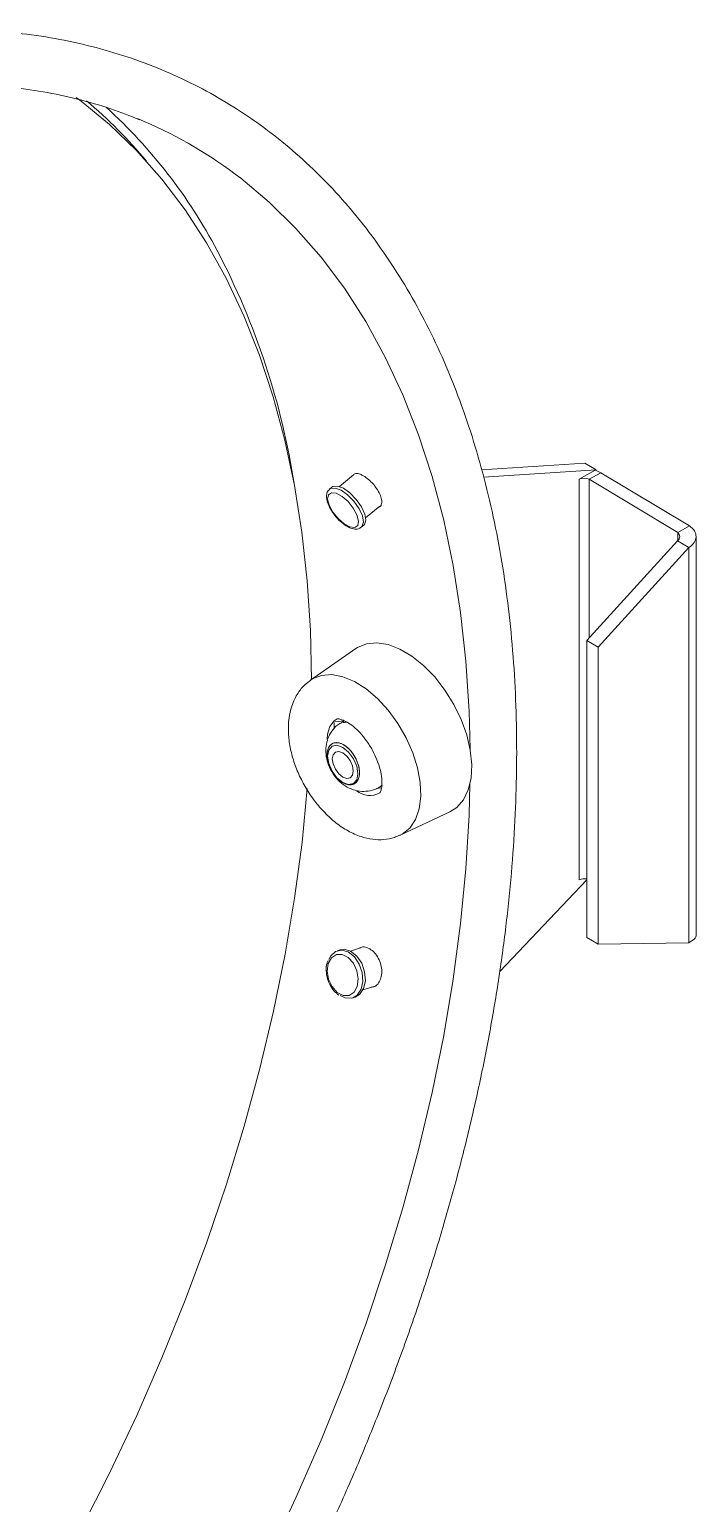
# Model space of a CAD drawing. Header units: inches. Extents: x 1 to 63.1, y 0.7 to 40.3.
# Drawn here: x 33.167 to 35.042, y 27.718 to 31.858 of the extents above; entities that cross this region are included whole.
import ezdxf

# ---------------------------------------------------------------- set-up
doc = ezdxf.new("R2010")
doc.units = ezdxf.units.IN
doc.header["$MEASUREMENT"] = 0
doc.layers.add('OBJECT', color=7, linetype='Continuous')

msp = doc.modelspace()

# ---------------------------------------------------------------- linework, layer by layer
at = {"layer": 'OBJECT', "linetype": 'Continuous', "lineweight": 15}
for p, q in [((34.7272, 30.6399, 1.1656), (34.4373, 30.6212, 1.1656)), ((34.7591, 30.6208, 1.1656), (34.7272, 30.6399, 1.1656)), ((34.0778, 30.607, 1.1656), (34.0381, 30.5739, 1.1656)), ((34.7591, 30.6208, 1.1656), (34.443, 30.6005, 1.1656)), ((34.7569, 30.6196, 1.1656), (34.712, 30.5946, 1.1656)), ((34.712, 30.5946, 1.1656), (34.712, 29.4697, 1.1656)), ((34.7397, 30.5943, 1.1656), (34.7727, 30.6127, 1.1656)), ((34.7397, 30.5943, 1.1656), (34.9888, 30.4452, 1.1656)), ((34.7397, 30.1486, 1.1656), (34.7397, 30.5943, 1.1656)), ((34.7591, 30.6208, 1.1656), (34.7569, 30.6196, 1.1656)), ((34.7727, 30.6127, 1.1656), (35.0218, 30.4636, 1.1656)), ((34.0169, 30.5722, 1.1656), (34.0103, 30.5667, 1.1656)), ((34.1115, 30.4857, 1.1656), (34.1513, 30.5188, 1.1656)), ((34.0995, 30.4597, 1.1656), (34.1061, 30.4652, 1.1656)), ((34.9888, 30.4452, 1.1656), (35.0218, 30.4636, 1.1656)), ((34.9888, 30.4452, 1.1656), (34.9888, 30.4222, 1.1656)), ((35.0402, 29.3162, 1.1656), (35.0402, 30.4336, 1.1656)), ((34.9883, 30.4216, 1.1656), (34.7336, 30.1419, 1.1656)), ((35.0202, 30.4025, 1.1656), (34.7655, 30.1228, 1.1656)), ((34.9883, 30.4216, 1.1656), (35.0202, 30.4025, 1.1656)), ((35.0202, 30.4025, 1.1656), (35.0202, 29.2929, 1.1656)), ((34.7655, 30.1228, 1.1656), (34.7336, 30.1419, 1.1656)), ((34.7336, 30.1419, 1.1656), (34.7336, 29.3079, 1.1656)), ((34.0841, 30.1188, 1.1656), (33.9568, 30.0304, 1.1656)), ((34.7655, 30.1228, 1.1656), (34.7655, 29.2888, 1.1656)), ((34.0232, 29.8939, 1.1656), (34.0232, 29.9105, 1.1656)), ((34.025, 29.9132, 1.1656), (34.0518, 29.9156, 1.1656)), ((34.156, 29.7274, 1.1656), (34.1426, 29.7262, 1.1656)), ((34.2084, 29.5946, 1.1656), (34.3486, 29.6606, 1.1656)), ((34.4885, 29.212, 1.1656), (34.7336, 29.4692, 1.1656)), ((34.0392, 29.2728, 1.1656), (34.0326, 29.2707, 1.1656)), ((34.0969, 29.2785, 1.1656), (34.0689, 29.2695, 1.1656)), ((34.7655, 29.2888, 1.1656), (34.7336, 29.3079, 1.1656)), ((34.7655, 29.2888, 1.1656), (35.0202, 29.2929, 1.1656)), ((34.0326, 29.148, 1.1656), (34.0365, 29.1454, 1.1656)), ((34.104, 29.1602, 1.1656), (34.132, 29.1692, 1.1656)), ((34.0752, 29.1381, 1.1656), (34.0819, 29.1402, 1.1656))]:
    msp.add_line(p, q, dxfattribs=at)
at = {"layer": 'OBJECT', "linetype": 'Continuous', "lineweight": 15, "elevation": 1.1656, "flags": 128}
for points in [[(33.9477, 30.3095), (33.9327, 30.4455), (33.9117, 30.5772), (33.8849, 30.7041), (33.8522, 30.826), (33.8138, 30.9426), (33.7696, 31.0537), (33.7199, 31.159), (33.6648, 31.2582), (33.6043, 31.3512), (33.5386, 31.4377), (33.4678, 31.5176), (33.3922, 31.5906), (33.3118, 31.6566), (33.2983, 31.6666)], [(34.4053, 29.8364), (34.4025, 29.9433), (34.3935, 30.0839), (34.3786, 30.2204), (34.3578, 30.3525), (34.3311, 30.4799), (34.2986, 30.6024), (34.2603, 30.7196), (34.2164, 30.8313), (34.1669, 30.9372), (34.112, 31.0372), (34.0518, 31.1309), (33.9864, 31.2183), (33.9159, 31.299), (33.8406, 31.3729), (33.7605, 31.4398), (33.7449, 31.4517)], [(34.0511, 30.4693), (34.0675, 30.4605), (34.0809, 30.4589), (34.0894, 30.4648), (34.0917, 30.4772), (34.0873, 30.4942), (34.077, 30.5133), (34.0623, 30.5316), (34.0455, 30.5462), (34.0291, 30.555), (34.0157, 30.5566), (34.0072, 30.5507), (34.0049, 30.5383), (34.0093, 30.5213), (34.0196, 30.5021), (34.0343, 30.4839), (34.0511, 30.4693)], [(34.0103, 30.5667), (34.0128, 30.5684), (34.0257, 30.5698), (34.0425, 30.5636), (34.061, 30.5506), (34.0786, 30.5325), (34.0931, 30.5118), (34.1024, 30.4913), (34.1053, 30.4738), (34.1014, 30.4616), (34.0994, 30.4597)], [(34.1061, 30.4652), (34.108, 30.4671), (34.1119, 30.4793), (34.109, 30.4968), (34.0997, 30.5173), (34.0852, 30.538), (34.0676, 30.5561), (34.0491, 30.5691), (34.0323, 30.5753), (34.0194, 30.5739), (34.0169, 30.5722)], [(33.9597, 30.0311), (33.9567, 30.1693), (33.9477, 30.3095)], [(34.0841, 30.1188), (34.0888, 30.1218), (34.1144, 30.1323), (34.1434, 30.135), (34.1749, 30.13), (34.208, 30.1174), (34.2416, 30.0976), (34.2746, 30.0713), (34.3059, 30.0392), (34.3345, 30.0024), (34.3595, 29.9621), (34.3802, 29.9196), (34.3957, 29.8763), (34.4058, 29.8335), (34.4099, 29.7927), (34.408, 29.755), (34.4002, 29.7219), (34.3866, 29.6942), (34.3678, 29.6729), (34.3486, 29.6606)], [(33.957, 30.0305), (33.9627, 30.0341), (33.9879, 30.0437), (34.0166, 30.0457), (34.0478, 30.0398), (34.0803, 30.0263), (34.1132, 30.0056), (34.1452, 29.9785), (34.1752, 29.9458), (34.2024, 29.9087), (34.2256, 29.8685), (34.2442, 29.8264), (34.2575, 29.7841), (34.2651, 29.7428), (34.2666, 29.704), (34.2621, 29.669), (34.2517, 29.639), (34.2357, 29.615), (34.2147, 29.5979), (34.2073, 29.5941)], [(34.0037, 29.8649), (34.0045, 29.8785), (34.0109, 29.9005)], [(34.0109, 29.9005), (34.023, 29.9163), (34.0318, 29.9218)], [(34.0518, 29.9156), (34.0462, 29.9133), (34.0444, 29.9124)], [(34.0901, 29.7675), (34.0869, 29.7882), (34.0776, 29.8096), (34.0638, 29.8283), (34.0474, 29.8415), (34.031, 29.8472), (34.0172, 29.8445), (34.0079, 29.8338), (34.0047, 29.8168), (34.0079, 29.7961), (34.0172, 29.7747), (34.031, 29.756), (34.0474, 29.7428), (34.0638, 29.7371), (34.0776, 29.7398), (34.0869, 29.7505), (34.0901, 29.7675)], [(34.0768, 29.7752), (34.0746, 29.7895), (34.0682, 29.8042), (34.0587, 29.8171), (34.0474, 29.8262), (34.0361, 29.8301), (34.0266, 29.8282), (34.0202, 29.8209), (34.018, 29.8092), (34.0202, 29.7948), (34.0266, 29.7801), (34.0361, 29.7673), (34.0474, 29.7582), (34.0587, 29.7542), (34.0682, 29.7561), (34.0746, 29.7634), (34.0768, 29.7752)], [(33.3122, 27.6461), (33.3926, 27.8049), (33.4682, 27.9652), (33.5389, 28.1268), (33.6046, 28.2892), (33.6651, 28.452), (33.7202, 28.6149), (33.7699, 28.7776), (33.814, 28.9396), (33.8524, 29.1006), (33.8851, 29.2603), (33.9119, 29.4182), (33.9328, 29.574), (33.9476, 29.7258)], [(33.8406, 27.5727), (33.9159, 27.7336), (33.9864, 27.8957), (34.0518, 28.0586), (34.112, 28.2218), (34.1669, 28.3852), (34.2164, 28.5483), (34.2603, 28.7107), (34.2986, 28.872), (34.3311, 29.032), (34.3578, 29.1903), (34.3786, 29.3464), (34.3935, 29.5002), (34.4025, 29.6511), (34.4049, 29.7383)], [(34.0084, 29.246), (34.0135, 29.2558), (34.0271, 29.2684), (34.0443, 29.2723), (34.0629, 29.267), (34.0802, 29.2533), (34.0939, 29.233), (34.1023, 29.2088), (34.1041, 29.184), (34.0992, 29.162), (34.0881, 29.1457), (34.0725, 29.1373), (34.0543, 29.138), (34.0399, 29.1448)], [(34.0819, 29.1402), (34.0947, 29.1478), (34.1058, 29.1641), (34.1108, 29.1862), (34.1089, 29.211), (34.1006, 29.2351), (34.0868, 29.2555), (34.0695, 29.2692), (34.051, 29.2744), (34.0392, 29.2728)], [(34.0319, 29.1533), (34.0486, 29.1447), (34.0652, 29.1449), (34.079, 29.1538), (34.088, 29.1701), (34.0908, 29.1913), (34.087, 29.2141), (34.0771, 29.2352), (34.0628, 29.2512), (34.046, 29.2598), (34.0295, 29.2597), (34.0157, 29.2507), (34.0067, 29.2345), (34.0039, 29.2133), (34.0077, 29.1904), (34.0175, 29.1694), (34.0319, 29.1533)]]:
    msp.add_lwpolyline(points, dxfattribs=at)
at = {"layer": 'OBJECT', "linetype": 'Continuous', "lineweight": 15}
for centre, radius, start, end in [((32.4599, 30.6289, 1.1656), 1.3454, 39.6597, 49.8613), ((32.3947, 30.5512, 1.1656), 1.4695, 27.8162, 47.7589), ((32.9869, 30.4357, 1.1656), 1.2675, 53.276, 67.5629), ((31.8207, 30.2539, 1.1656), 2.1159, 8.7834, 27.6835), ((34.7255, 30.5677, 1.1656), 0.0301, 62.0117, 116.805), ((34.7352, 30.5487, 1.1656), 0.0742, 59.5739, 72.9108), ((34.1316, 29.761, 1.1656), 0.0365, 300.2927, 316.3443), ((34.1231, 29.765, 1.1656), 0.0588, 230.5869, 298.8755), ((34.7257, 29.4418, 1.1656), 0.031, 75.2145, 116.2532)]:
    msp.add_arc(centre, radius, start, end, dxfattribs=at)
for points, knots in [([(34.5361, 29.8301, 1.1656), (34.536, 29.8551, 1.1656), (34.5355, 29.9276, 1.1656), (34.5306, 30.0451, 1.1656), (34.5195, 30.1813, 1.1656), (34.5029, 30.3138, 1.1656), (34.4809, 30.4424, 1.1656), (34.4534, 30.5668, 1.1656), (34.4205, 30.6867, 1.1656), (34.3823, 30.8019, 1.1656), (34.3388, 30.9122, 1.1656), (34.2902, 31.0173, 1.1656), (34.2366, 31.1169, 1.1656), (34.1779, 31.211, 1.1656), (34.1145, 31.2992, 1.1656), (34.0465, 31.3814, 1.1656), (33.9739, 31.4574, 1.1656), (33.8971, 31.5272, 1.1656), (33.816, 31.5905, 1.1656), (33.731, 31.6473, 1.1656), (33.6422, 31.6976, 1.1656), (33.5497, 31.7411, 1.1656), (33.4538, 31.7778, 1.1656), (33.3545, 31.8078, 1.1656), (33.2521, 31.8309, 1.1656), (33.1467, 31.847, 1.1656), (33.0386, 31.8562, 1.1656), (32.9279, 31.8584, 1.1656), (32.8148, 31.8535, 1.1656), (32.6996, 31.8417, 1.1656), (32.5825, 31.8228, 1.1656), (32.4636, 31.7968, 1.1656), (32.3556, 31.768, 1.1656), (32.2868, 31.7449, 1.1656), (32.2585, 31.7354, 1.1656)], [0, 0, 0, 0, 0.017038, 0.049365, 0.081698, 0.11403, 0.146357, 0.178673, 0.210973, 0.243247, 0.275488, 0.307686, 0.33983, 0.371912, 0.403924, 0.435862, 0.467724, 0.499516, 0.531247, 0.562932, 0.594588, 0.626237, 0.657892, 0.689576, 0.721306, 0.753095, 0.784953, 0.816884, 0.848886, 0.880954, 0.913083, 0.945262, 0.977482, 1, 1, 1, 1]), ([(32.2471, 31.5694, 1.1656), (32.2796, 31.581, 1.1656), (32.3509, 31.6065, 1.1656), (32.4592, 31.6377, 1.1656), (32.5722, 31.6647, 1.1656), (32.6835, 31.6847, 1.1656), (32.7927, 31.6981, 1.1656), (32.8998, 31.7047, 1.1656), (33.0045, 31.7044, 1.1656), (33.1067, 31.6974, 1.1656), (33.2062, 31.6836, 1.1656), (33.3028, 31.6629, 1.1656), (33.3933, 31.637, 1.1656), (33.4498, 31.6146, 1.1656), (33.4765, 31.604, 1.1656)], [0, 0, 0, 0, 0.071073, 0.155738, 0.240447, 0.325222, 0.410089, 0.495079, 0.580224, 0.665555, 0.751103, 0.836887, 0.922916, 1, 1, 1, 1]), ([(34.0772, 30.6077, 1.1656), (34.0796, 30.6091, 1.1656), (34.0846, 30.6117, 1.1656), (34.0951, 30.6096, 1.1656), (34.1025, 30.6057, 1.1656), (34.1054, 30.6042, 1.1656)], [0, 0, 0, 0, 0.371905, 0.758049, 1, 1, 1, 1]), ([(34.1054, 30.6042, 1.1656), (34.1101, 30.6011, 1.1656), (34.1197, 30.5948, 1.1656), (34.1337, 30.5806, 1.1656), (34.1455, 30.5647, 1.1656), (34.1537, 30.5486, 1.1656), (34.1576, 30.5339, 1.1656), (34.1563, 30.5229, 1.1656), (34.1528, 30.5169, 1.1656), (34.1489, 30.5165, 1.1656), (34.1484, 30.5164, 1.1656)], [0, 0, 0, 0, 0.139635, 0.279266, 0.418909, 0.558559, 0.698198, 0.837825, 0.977459, 1, 1, 1, 1]), ([(34.0107, 30.5661, 1.1656), (34.0094, 30.5652, 1.1656), (34.0047, 30.5622, 1.1656), (34.0017, 30.552, 1.1656), (34.0018, 30.538, 1.1656), (34.0073, 30.5207, 1.1656), (34.018, 30.5016, 1.1656), (34.0323, 30.4837, 1.1656), (34.0443, 30.4726, 1.1656), (34.0509, 30.4679, 1.1656), (34.0522, 30.4669, 1.1656)], [0, 0, 0, 0, 0.0500372, 0.1791594, 0.3181392, 0.4793348, 0.6447237, 0.8079911, 0.9632313, 1, 1, 1, 1]), ([(34.0522, 30.4669, 1.1656), (34.0551, 30.465, 1.1656), (34.0639, 30.4592, 1.1656), (34.0771, 30.4544, 1.1656), (34.0905, 30.4539, 1.1656), (34.0966, 30.4583, 1.1656), (34.0991, 30.4601, 1.1656)], [0, 0, 0, 0, 0.173409, 0.515685, 0.80056, 1, 1, 1, 1]), ([(34.9883, 30.4216, 1.1656), (34.9899, 30.4234, 1.1656), (34.9932, 30.427, 1.1656), (34.9947, 30.4333, 1.1656), (34.9935, 30.4398, 1.1656), (34.9904, 30.4434, 1.1656), (34.9888, 30.4452, 1.1656)], [0, 0, 0, 0, 0.249995, 0.499986, 0.750005, 1, 1, 1, 1]), ([(35.0202, 30.4025, 1.1656), (35.0257, 30.407, 1.1656), (35.0367, 30.416, 1.1656), (35.0417, 30.4329, 1.1656), (35.0376, 30.4498, 1.1656), (35.0271, 30.459, 1.1656), (35.0218, 30.4636, 1.1656)], [0, 0, 0, 0, 0.249998, 0.5, 0.749992, 1, 1, 1, 1]), ([(33.9576, 30.0298, 1.1656), (33.952, 30.026, 1.1656), (33.9379, 30.0163, 1.1656), (33.9231, 29.9977, 1.1656), (33.9152, 29.9831, 1.1656), (33.9122, 29.9776, 1.1656)], [0, 0, 0, 0, 0.292492, 0.731553, 1, 1, 1, 1]), ([(33.9122, 29.9776, 1.1656), (33.9093, 29.9708, 1.1656), (33.9018, 29.9538, 1.1656), (33.8953, 29.9234, 1.1656), (33.8935, 29.8865, 1.1656), (33.8977, 29.8469, 1.1656), (33.9077, 29.8062, 1.1656), (33.9231, 29.7656, 1.1656), (33.9434, 29.7266, 1.1656), (33.968, 29.6901, 1.1656), (33.9963, 29.6572, 1.1656), (34.0277, 29.6287, 1.1656), (34.062, 29.6057, 1.1656), (34.0968, 29.5902, 1.1656), (34.1308, 29.5822, 1.1656), (34.1624, 29.5816, 1.1656), (34.1882, 29.5856, 1.1656), (34.2018, 29.5925, 1.1656), (34.2064, 29.5948, 1.1656)], [0, 0, 0, 0, 0.041462, 0.104499, 0.169956, 0.237892, 0.306591, 0.375075, 0.443337, 0.51167, 0.580393, 0.649896, 0.720579, 0.792496, 0.854751, 0.913888, 0.97082, 1, 1, 1, 1]), ([(34.045, 29.9115, 1.1656), (34.0409, 29.9093, 1.1656), (34.0295, 29.9034, 1.1656), (34.0159, 29.8874, 1.1656), (34.005, 29.8668, 1.1656), (33.9997, 29.8446, 1.1656), (33.9995, 29.8214, 1.1656), (34.0047, 29.7972, 1.1656), (34.0158, 29.7724, 1.1656), (34.0325, 29.75, 1.1656), (34.0534, 29.7327, 1.1656), (34.0762, 29.7217, 1.1656), (34.1005, 29.7167, 1.1656), (34.1247, 29.719, 1.1656), (34.1419, 29.7237, 1.1656), (34.1491, 29.7293, 1.1656), (34.15, 29.7299, 1.1656)], [0, 0, 0, 0, 0.044166, 0.122361, 0.195329, 0.26649, 0.339105, 0.416637, 0.501396, 0.593411, 0.678516, 0.758171, 0.835465, 0.912652, 0.990238, 1, 1, 1, 1]), ([(34.0316, 29.9217, 1.1656), (34.0315, 29.9216, 1.1656), (34.0311, 29.9215, 1.1656), (34.0344, 29.922, 1.1656), (34.0442, 29.9199, 1.1656), (34.0592, 29.9131, 1.1656), (34.0773, 29.9005, 1.1656), (34.0963, 29.8826, 1.1656), (34.1147, 29.8599, 1.1656), (34.1311, 29.8339, 1.1656), (34.1442, 29.8061, 1.1656), (34.1531, 29.7787, 1.1656), (34.1575, 29.7539, 1.1656), (34.1577, 29.7337, 1.1656), (34.1551, 29.7199, 1.1656), (34.1518, 29.7138, 1.1656), (34.1517, 29.7138, 1.1656), (34.1516, 29.7138, 1.1656)], [0, 0, 0, 0, 0.023064, 0.092224, 0.157537, 0.226318, 0.295599, 0.366624, 0.439505, 0.51362, 0.58815, 0.662065, 0.734513, 0.805014, 0.873907, 0.943311, 1, 1, 1, 1]), ([(34.0518, 29.9156, 1.1656), (34.051, 29.9151, 1.1656), (34.0494, 29.914, 1.1656), (34.0483, 29.9128, 1.1656), (34.0484, 29.9119, 1.1656), (34.0496, 29.9114, 1.1656), (34.0522, 29.9115, 1.1656), (34.0552, 29.912, 1.1656), (34.0575, 29.9127, 1.1656), (34.0582, 29.9129, 1.1656)], [0, 0, 0, 0, 0.134694, 0.269163, 0.403241, 0.556675, 0.731308, 0.921053, 1, 1, 1, 1]), ([(34.0157, 29.7766, 1.1656), (34.0196, 29.7705, 1.1656), (34.0273, 29.7583, 1.1656), (34.0424, 29.7447, 1.1656), (34.0579, 29.7367, 1.1656), (34.0724, 29.7353, 1.1656), (34.0843, 29.7407, 1.1656), (34.0921, 29.7522, 1.1656), (34.0951, 29.7686, 1.1656), (34.0929, 29.7881, 1.1656), (34.0856, 29.8083, 1.1656), (34.0743, 29.8271, 1.1656), (34.06, 29.8423, 1.1656), (34.0445, 29.8523, 1.1656), (34.0295, 29.8558, 1.1656), (34.0166, 29.8525, 1.1656), (34.0074, 29.8427, 1.1656), (34.0028, 29.8276, 1.1656), (34.0035, 29.8089, 1.1656), (34.0083, 29.7911, 1.1656), (34.0137, 29.7807, 1.1656), (34.0157, 29.7766, 1.1656)], [0, 0, 0, 0, 0.053681, 0.107363, 0.161033, 0.214701, 0.268372, 0.322057, 0.375756, 0.429465, 0.483178, 0.536881, 0.590567, 0.644239, 0.697904, 0.751572, 0.805254, 0.858951, 0.912661, 0.966373, 1, 1, 1, 1]), ([(34.0157, 29.7766, 1.1656), (34.0126, 29.7832, 1.1656), (34.0063, 29.7962, 1.1656), (34.0026, 29.8163, 1.1656), (34.0039, 29.8338, 1.1656), (34.0104, 29.8471, 1.1656), (34.0211, 29.8545, 1.1656), (34.035, 29.8552, 1.1656), (34.0504, 29.8492, 1.1656), (34.0656, 29.8372, 1.1656), (34.079, 29.8204, 1.1656), (34.0889, 29.8008, 1.1656), (34.0943, 29.7805, 1.1656), (34.0946, 29.762, 1.1656), (34.0897, 29.7472, 1.1656), (34.0802, 29.7379, 1.1656), (34.0672, 29.735, 1.1656), (34.052, 29.7389, 1.1656), (34.0366, 29.7493, 1.1656), (34.0241, 29.7627, 1.1656), (34.018, 29.7728, 1.1656), (34.0157, 29.7766, 1.1656)], [0, 0, 0, 0, 0.053693, 0.107388, 0.161095, 0.214808, 0.268515, 0.322206, 0.375882, 0.429548, 0.483213, 0.536889, 0.590583, 0.64429, 0.698002, 0.75171, 0.805402, 0.859083, 0.912754, 0.966422, 1, 1, 1, 1]), ([(29.0208, 25.8631, 1.1656), (29.0215, 25.8605, 1.1656), (29.0325, 25.8175, 1.1656), (29.0588, 25.7383, 1.1656), (29.1002, 25.6261, 1.1656), (29.1473, 25.5195, 1.1656), (29.1994, 25.4181, 1.1656), (29.2565, 25.3223, 1.1656), (29.3184, 25.2323, 1.1656), (29.3851, 25.1482, 1.1656), (29.4563, 25.0702, 1.1656), (29.5318, 24.9985, 1.1656), (29.6116, 24.9332, 1.1656), (29.6954, 24.8743, 1.1656), (29.783, 24.8221, 1.1656), (29.8744, 24.7765, 1.1656), (29.9693, 24.7376, 1.1656), (30.0675, 24.7056, 1.1656), (30.169, 24.6803, 1.1656), (30.2734, 24.662, 1.1656), (30.3807, 24.6507, 1.1656), (30.4907, 24.6464, 1.1656), (30.6031, 24.649, 1.1656), (30.7176, 24.6587, 1.1656), (30.8342, 24.6754, 1.1656), (30.9525, 24.6991, 1.1656), (31.0723, 24.7298, 1.1656), (31.1934, 24.7673, 1.1656), (31.3155, 24.8116, 1.1656), (31.4383, 24.8627, 1.1656), (31.5617, 24.9203, 1.1656), (31.6853, 24.9845, 1.1656), (31.8089, 25.0549, 1.1656), (31.9324, 25.1316, 1.1656), (32.0553, 25.2143, 1.1656), (32.1776, 25.3029, 1.1656), (32.299, 25.3971, 1.1656), (32.4192, 25.4969, 1.1656), (32.5381, 25.602, 1.1656), (32.6554, 25.7121, 1.1656), (32.7708, 25.8272, 1.1656), (32.8842, 25.9469, 1.1656), (32.9954, 26.071, 1.1656), (33.1042, 26.1993, 1.1656), (33.2102, 26.3316, 1.1656), (33.3135, 26.4675, 1.1656), (33.4136, 26.6069, 1.1656), (33.5105, 26.7494, 1.1656), (33.604, 26.8948, 1.1656), (33.6939, 27.0428, 1.1656), (33.78, 27.1931, 1.1656), (33.8622, 27.3455, 1.1656), (33.9403, 27.4995, 1.1656), (34.0141, 27.6551, 1.1656), (34.0835, 27.8118, 1.1656), (34.1484, 27.9693, 1.1656), (34.2087, 28.1274, 1.1656), (34.2642, 28.2858, 1.1656), (34.3148, 28.4441, 1.1656), (34.3604, 28.602, 1.1656), (34.4009, 28.7593, 1.1656), (34.4363, 28.9157, 1.1656), (34.4665, 29.0708, 1.1656), (34.4914, 29.2244, 1.1656), (34.5109, 29.3761, 1.1656), (34.5251, 29.5258, 1.1656), (34.5336, 29.6704, 1.1656), (34.536, 29.7712, 1.1656), (34.5361, 29.8233, 1.1656), (34.5361, 29.8301, 1.1656)], [0, 0, 0, 0, 0.0009709, 0.0163836, 0.0317816, 0.0471603, 0.062515, 0.0778413, 0.0931352, 0.1083941, 0.1236169, 0.1388052, 0.1539626, 0.1690954, 0.184212, 0.199322, 0.214433, 0.2295544, 0.2446953, 0.2598629, 0.2750621, 0.2902956, 0.3055636, 0.3208643, 0.3361947, 0.3515506, 0.3669278, 0.3823217, 0.3977282, 0.4131438, 0.4285652, 0.4439899, 0.4594159, 0.4748413, 0.4902649, 0.5056862, 0.5211045, 0.5365198, 0.5519319, 0.5673407, 0.5827465, 0.5981493, 0.6135495, 0.6289472, 0.6443429, 0.6597366, 0.6751289, 0.69052, 0.7059103, 0.7213, 0.7366895, 0.7520792, 0.7674693, 0.7828602, 0.798252, 0.8136453, 0.8290404, 0.8444375, 0.8598371, 0.8752393, 0.8906446, 0.9060532, 0.9214653, 0.9368812, 0.9523008, 0.9677242, 0.9831514, 0.9977681, 1, 1, 1, 1]), ([(35.04, 29.3162, 1.1656), (35.0401, 29.316, 1.1656), (35.0417, 29.3116, 1.1656), (35.036, 29.3024, 1.1656), (35.0254, 29.2961, 1.1656), (35.0202, 29.2929, 1.1656)], [0, 0, 0, 0, 0.022045, 0.511027, 1, 1, 1, 1]), ([(34.0933, 29.2773, 1.1656), (34.0956, 29.2786, 1.1656), (34.102, 29.2819, 1.1656), (34.1128, 29.2807, 1.1656), (34.1204, 29.277, 1.1656), (34.1233, 29.2756, 1.1656)], [0, 0, 0, 0, 0.264396, 0.716635, 1, 1, 1, 1]), ([(34.1233, 29.2756, 1.1656), (34.1278, 29.2723, 1.1656), (34.137, 29.2658, 1.1656), (34.1479, 29.2498, 1.1656), (34.1551, 29.2312, 1.1656), (34.1578, 29.2118, 1.1656), (34.1555, 29.1936, 1.1656), (34.1485, 29.179, 1.1656), (34.1386, 29.1696, 1.1656), (34.1306, 29.1682, 1.1656), (34.1271, 29.1676, 1.1656)], [0, 0, 0, 0, 0.128768, 0.257531, 0.386306, 0.515087, 0.643859, 0.772619, 0.901385, 1, 1, 1, 1]), ([(34.0062, 29.2431, 1.1656), (34.0051, 29.2406, 1.1656), (34.0012, 29.2322, 1.1656), (34.0002, 29.2142, 1.1656), (34.0036, 29.1916, 1.1656), (34.0128, 29.17, 1.1656), (34.0234, 29.1557, 1.1656), (34.0307, 29.1496, 1.1656), (34.0326, 29.148, 1.1656)], [0, 0, 0, 0, 0.086324, 0.292499, 0.502147, 0.712693, 0.92465, 1, 1, 1, 1])]:
    msp.add_open_spline(points, degree=3, knots=knots, dxfattribs=at)

doc.saveas('drawing.dxf')
